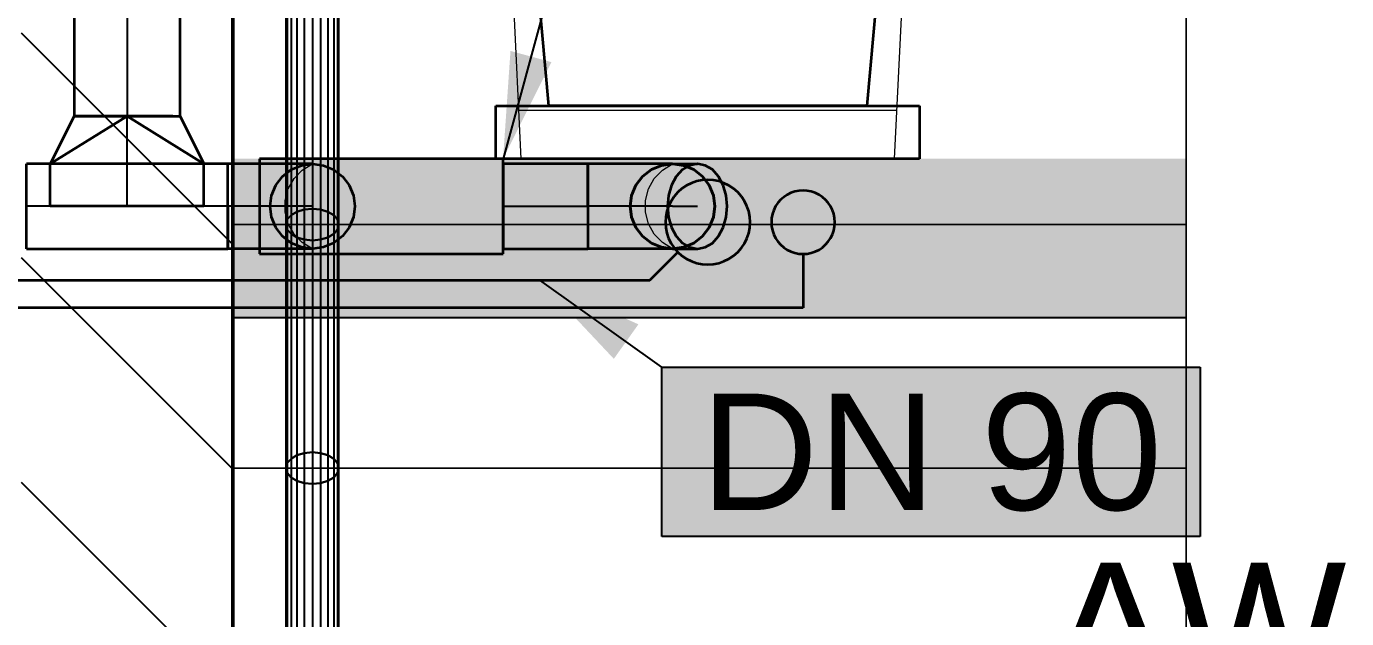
# Model space of a CAD drawing. Extents: x 0 to 756, y -25 to 420.
# Drawn here: x 256.71 to 281.63, y 315.69 to 326.88 of the extents above; entities that cross this region are included whole.
import ezdxf
from ezdxf.lldxf.tags import DXFTag

# ---------------------------------------------------------------- set-up
doc = ezdxf.new("R2010")
doc.units = 0
doc.linetypes.add('_Hiddenline_', pattern=[3, 2, -1])
doc.layers.get('0').update_dxf_attribs({"lineweight": 25})
for name, color, linetype, lineweight in [('A_Innenwand', 7, 'Continuous', 25), ('Allgemein03', 7, 'Continuous', 25), ('Design', 7, 'Continuous', 18), ('L_Text', 7, 'Continuous', 25), ('Sanitär', 7, 'Continuous', 25), ('Standard', 7, 'Continuous', 25), ('Treppe', 7, 'Continuous', 13), ('Wand Holz nicht tragend', 7, 'Continuous', 13), ('X_Text', 7, 'Continuous', 25)]:
    doc.layers.add(name, color=color, linetype=linetype, lineweight=lineweight)
for name, color, linetype, lineweight, true_color in [('L_Abluft', 2, 'Continuous', 35, 0xffff00), ('L_Zuluft', 6, 'Continuous', 35, 0xff00ff), ('S_Einrichtung', 7, 'Continuous', 35, 0x9dff9d), ('S_Kaltwasser', 3, 'Continuous', 35, 0x00ff00), ('S_Schmutzwasser', 7, 'Continuous', 35, 0x808040)]:
    doc.layers.add(name, color=color, linetype=linetype, lineweight=lineweight, true_color=true_color)
doc.styles.get("Standard").update_dxf_attribs({"font": 'arial.ttf'})
tags = doc.linetypes.add('STRICHPUNKT2', pattern=[12.7, 6.35, -3.175, 0, -3.175]).pattern_tags.tags
tags[10:11] = [DXFTag(74, 4), DXFTag(75, 0), DXFTag(340, '0'), DXFTag(46, 0.0), DXFTag(50, 0.0), DXFTag(44, 0.0), DXFTag(45, 0.0)]
tags[8:9] = [DXFTag(74, 4), DXFTag(75, 0), DXFTag(340, '0'), DXFTag(46, 0.0), DXFTag(50, 0.0), DXFTag(44, 0.0), DXFTag(45, 0.0)]
tags[6:7] = [DXFTag(74, 4), DXFTag(75, 0), DXFTag(340, '0'), DXFTag(46, 0.0), DXFTag(50, 0.0), DXFTag(44, 0.0), DXFTag(45, 0.0)]
tags[4:5] = [DXFTag(74, 4), DXFTag(75, 0), DXFTag(340, '0'), DXFTag(46, 0.0), DXFTag(50, 0.0), DXFTag(44, 0.0), DXFTag(45, 0.0)]

# ---------------------------------------------------------------- blocks, each defined once
blk = doc.blocks.new('Referenz-A01I5YBJIE')
at = {"layer": 'Allgemein03', "color": 0, "lineweight": -2}
for p, q in [((260.61, 321.38), (260.607, 321.378)), ((260.607, 321.378), (278.607, 321.378))]:
    blk.add_line(p, q, dxfattribs=at)
at = {"layer": 'Design', "color": 0, "lineweight": -2}
for points in [[(266.079, 321.378), (260.607, 321.378), (260.607, 324.378)], [(266.079, 321.378), (266.079, 324.378), (260.607, 324.378)], [(266.079, 324.378), (260.607, 324.378), (260.607, 324.378)], [(278.553, 321.378), (266.079, 321.378), (266.079, 324.378)], [(278.553, 321.378), (278.553, 324.378), (266.079, 324.378)], [(278.553, 324.378), (266.079, 324.378), (278.553, 324.378)], [(278.607, 321.378), (278.553, 321.378), (278.553, 324.378)], [(278.607, 321.378), (278.607, 324.378), (278.553, 324.378)], [(278.607, 324.378), (278.553, 324.378), (278.553, 324.378)], [(266.079, 321.378), (266.079, 321.378), (260.607, 321.378)], [(278.553, 321.378), (278.553, 321.378), (266.079, 321.378)], [(278.607, 321.378), (278.607, 321.378), (278.553, 321.378)]]:
    blk.add_solid(points, dxfattribs=at)
at = {"layer": 'Sanitär', "color": 0, "lineweight": 13}
for p, q in [((265.891, 327.533), (266.044, 324.378)), ((273.1, 324.378), (273.253, 327.533)), ((266, 325.297), (267.934, 325.296)), ((267.934, 325.296), (269.572, 325.296)), ((269.572, 325.296), (271.21, 325.296)), ((271.21, 325.296), (273.144, 325.297)), ((273.1, 324.378), (266.044, 324.378))]:
    blk.add_line(p, q, dxfattribs=at)
at = {"layer": 'Standard', "color": 0, "lineweight": -2}
for p, q in [((262.107, 328.033), (262.107, 323.433)), ((261.632, 327.826), (261.632, 323.226)), ((261.703, 327.91), (261.703, 323.31)), ((261.813, 327.976), (261.813, 323.376)), ((261.953, 328.018), (261.953, 323.418)), ((262.262, 328.018), (262.262, 323.418)), ((262.401, 327.976), (262.401, 323.376)), ((262.512, 327.91), (262.512, 323.31)), ((262.583, 327.826), (262.583, 323.226)), ((261.607, 327.734), (261.607, 323.134)), ((261.632, 327.642), (261.632, 323.042)), ((261.703, 327.558), (261.703, 322.958)), ((262.512, 327.558), (262.512, 322.958)), ((262.583, 327.642), (262.583, 323.042)), ((262.607, 323.134), (262.607, 327.734)), ((261.813, 327.492), (261.813, 322.892)), ((261.953, 327.45), (261.953, 322.85)), ((262.107, 327.435), (262.107, 322.835)), ((262.262, 327.45), (262.262, 322.85)), ((262.401, 327.492), (262.401, 322.892)), ((261.703, 323.31), (261.632, 323.226)), ((261.632, 323.226), (261.703, 323.31)), ((261.813, 323.376), (261.703, 323.31)), ((261.703, 323.31), (261.813, 323.376)), ((261.703, 323.31), (261.703, 318.71)), ((261.953, 323.418), (261.813, 323.376)), ((261.813, 323.376), (261.953, 323.418)), ((261.813, 323.376), (261.813, 318.776)), ((262.107, 323.433), (261.953, 323.418)), ((261.953, 323.418), (262.107, 323.433)), ((261.953, 323.418), (261.953, 318.818)), ((262.262, 323.418), (262.107, 323.433)), ((262.107, 323.433), (262.107, 318.833)), ((262.107, 323.433), (262.262, 323.418)), ((262.401, 323.376), (262.262, 323.418)), ((262.262, 323.418), (262.262, 318.818)), ((262.262, 323.418), (262.401, 323.376)), ((262.512, 323.31), (262.401, 323.376)), ((262.401, 323.376), (262.401, 318.776)), ((262.401, 323.376), (262.512, 323.31)), ((262.583, 323.226), (262.512, 323.31)), ((262.512, 323.31), (262.512, 318.71)), ((262.512, 323.31), (262.583, 323.226)), ((261.632, 323.226), (261.607, 323.134)), ((261.607, 323.134), (261.632, 323.226)), ((261.607, 323.134), (261.607, 318.534)), ((261.632, 323.042), (261.607, 323.134)), ((261.607, 323.134), (261.632, 323.042)), ((261.632, 323.226), (261.632, 318.626)), ((262.607, 323.134), (262.583, 323.226)), ((262.583, 323.226), (262.583, 318.626)), ((262.583, 323.226), (262.607, 323.134)), ((262.607, 323.134), (262.583, 323.042)), ((262.583, 323.042), (262.607, 323.134)), ((262.607, 318.534), (262.607, 323.134)), ((261.632, 323.042), (261.632, 318.442)), ((261.703, 322.958), (261.632, 323.042)), ((261.632, 323.042), (261.703, 322.958)), ((261.703, 322.958), (261.703, 318.358)), ((261.813, 322.892), (261.703, 322.958)), ((261.703, 322.958), (261.813, 322.892)), ((261.813, 322.892), (261.813, 318.292)), ((261.953, 322.85), (261.813, 322.892)), ((261.813, 322.892), (261.953, 322.85)), ((261.953, 322.85), (261.953, 318.25)), ((262.107, 322.835), (261.953, 322.85)), ((261.953, 322.85), (262.107, 322.835)), ((262.262, 322.85), (262.107, 322.835)), ((262.107, 322.835), (262.262, 322.85)), ((262.107, 322.835), (262.107, 318.235)), ((262.401, 322.892), (262.262, 322.85)), ((262.262, 322.85), (262.401, 322.892)), ((262.262, 322.85), (262.262, 318.25)), ((262.512, 322.958), (262.401, 322.892)), ((262.401, 322.892), (262.512, 322.958)), ((262.401, 322.892), (262.401, 318.292)), ((262.583, 323.042), (262.512, 322.958)), ((262.512, 322.958), (262.583, 323.042)), ((262.512, 322.958), (262.512, 318.358)), ((262.583, 323.042), (262.583, 318.442)), ((261.953, 318.818), (261.813, 318.776)), ((261.813, 318.776), (261.953, 318.818)), ((262.107, 318.833), (261.953, 318.818)), ((261.953, 318.818), (262.107, 318.833)), ((261.953, 318.818), (261.953, 314.218)), ((262.262, 318.818), (262.107, 318.833)), ((262.107, 318.833), (262.107, 314.233)), ((262.107, 318.833), (262.262, 318.818)), ((262.401, 318.776), (262.262, 318.818)), ((262.262, 318.818), (262.262, 314.218)), ((262.262, 318.818), (262.401, 318.776)), ((261.632, 318.626), (261.607, 318.534)), ((261.607, 318.534), (261.632, 318.626)), ((261.703, 318.71), (261.632, 318.626)), ((261.632, 318.626), (261.703, 318.71)), ((261.632, 318.626), (261.632, 314.026)), ((261.813, 318.776), (261.703, 318.71)), ((261.703, 318.71), (261.813, 318.776)), ((261.703, 318.71), (261.703, 314.11)), ((261.813, 318.776), (261.813, 314.176)), ((262.512, 318.71), (262.401, 318.776)), ((262.401, 318.776), (262.401, 314.176)), ((262.401, 318.776), (262.512, 318.71)), ((262.583, 318.626), (262.512, 318.71)), ((262.512, 318.71), (262.512, 314.11)), ((262.512, 318.71), (262.583, 318.626)), ((262.607, 318.534), (262.583, 318.626)), ((262.583, 318.626), (262.583, 314.026)), ((262.583, 318.626), (262.607, 318.534)), ((261.607, 318.534), (261.607, 313.934)), ((261.632, 318.442), (261.607, 318.534)), ((261.607, 318.534), (261.632, 318.442)), ((261.632, 318.442), (261.632, 313.842)), ((261.703, 318.358), (261.632, 318.442)), ((261.632, 318.442), (261.703, 318.358)), ((261.703, 318.358), (261.703, 313.758)), ((261.813, 318.292), (261.703, 318.358)), ((261.703, 318.358), (261.813, 318.292)), ((262.512, 318.358), (262.401, 318.292)), ((262.401, 318.292), (262.512, 318.358)), ((262.583, 318.442), (262.512, 318.358)), ((262.512, 318.358), (262.583, 318.442)), ((262.512, 318.358), (262.512, 313.758)), ((262.607, 318.534), (262.583, 318.442)), ((262.583, 318.442), (262.607, 318.534)), ((262.583, 318.442), (262.583, 313.842)), ((262.607, 313.934), (262.607, 318.534)), ((261.813, 318.292), (261.813, 313.692)), ((261.953, 318.25), (261.813, 318.292)), ((261.813, 318.292), (261.953, 318.25)), ((261.953, 318.25), (261.953, 313.65)), ((262.107, 318.235), (261.953, 318.25)), ((261.953, 318.25), (262.107, 318.235)), ((262.262, 318.25), (262.107, 318.235)), ((262.107, 318.235), (262.262, 318.25)), ((262.107, 318.235), (262.107, 313.635)), ((262.401, 318.292), (262.262, 318.25)), ((262.262, 318.25), (262.401, 318.292)), ((262.262, 318.25), (262.262, 313.65)), ((262.401, 318.292), (262.401, 313.692))]:
    blk.add_line(p, q, dxfattribs=at)
at = {"layer": 'Treppe', "color": 0}
for p, q in [((260.607, 327.734), (260.607, 323.134)), ((260.607, 323.134), (260.607, 327.734)), ((278.607, 323.134), (278.607, 327.734)), ((278.607, 327.734), (278.607, 323.134)), ((278.607, 323.134), (260.607, 323.134)), ((260.607, 323.134), (260.607, 318.534)), ((260.607, 323.134), (278.607, 323.134)), ((260.607, 318.534), (260.607, 323.134)), ((260.607, 323.134), (260.607, 323.134)), ((260.607, 323.134), (278.607, 323.134)), ((278.607, 323.134), (260.607, 323.134)), ((260.607, 323.134), (260.607, 323.134)), ((278.607, 318.534), (278.607, 323.134)), ((278.607, 323.134), (278.607, 318.534)), ((278.607, 323.134), (278.607, 323.134)), ((278.607, 323.134), (278.607, 323.134)), ((278.607, 318.534), (260.607, 318.534)), ((260.607, 318.534), (260.607, 313.934)), ((260.607, 318.534), (278.607, 318.534)), ((260.607, 313.934), (260.607, 318.534)), ((260.607, 318.534), (260.607, 318.534)), ((260.607, 318.534), (278.607, 318.534)), ((278.607, 318.534), (260.607, 318.534)), ((260.607, 318.534), (260.607, 318.534)), ((278.607, 313.934), (278.607, 318.534)), ((278.607, 318.534), (278.607, 313.934)), ((278.607, 318.534), (278.607, 318.534)), ((278.607, 318.534), (278.607, 318.534))]:
    blk.add_line(p, q, dxfattribs=at)
at = {"layer": 'Wand Holz nicht tragend', "color": 0, "lineweight": 50}
for p, q in [((260.607, 263.578), (260.607, 376.578)), ((260.607, 376.578), (260.607, 263.578))]:
    blk.add_line(p, q, dxfattribs=at)
blk = doc.blocks.new('Wand-A01I5YCTIE', base_point=(256.607, 263.578))
at = {"color": 0, "linetype": 'ByBlock', "lineweight": -2, "ltscale": 0.25}
blk.add_line((260.607, 376.578), (260.607, 263.578), dxfattribs=at)
at = {"color": 0, "lineweight": -2}
for p, q in [((256.607, 326.755), (260.607, 322.755)), ((256.607, 322.513), (260.607, 318.513)), ((256.607, 318.27), (260.607, 314.27))]:
    blk.add_line(p, q, dxfattribs=at)
blk = doc.blocks.new('Abzweigstück 90°-A01I5YEZIE', base_point=(256.707, 322.678))
at = {"color": 0, "linetype": 'ByBlock', "lineweight": -2, "ltscale": 0.35}
for p, q in [((258.607, 325.178), (257.157, 324.278)), ((257.607, 325.178), (257.157, 324.278)), ((257.741, 325.178), (257.607, 325.178)), ((258.107, 325.178), (257.741, 325.178)), ((258.607, 325.178), (258.107, 325.178)), ((259.107, 325.178), (258.607, 325.178)), ((258.607, 325.178), (260.057, 324.278)), ((259.473, 325.178), (259.107, 325.178)), ((259.473, 325.178), (259.607, 325.178)), ((259.607, 325.178), (260.057, 324.278)), ((260.507, 324.278), (256.707, 324.278)), ((256.707, 323.809), (256.707, 324.278)), ((260.057, 324.278), (257.157, 324.278)), ((257.157, 323.478), (257.157, 324.278)), ((257.157, 324.251), (257.157, 324.278)), ((257.157, 324.171), (257.157, 324.251)), ((257.157, 324.044), (257.157, 324.171)), ((257.157, 323.878), (257.157, 324.044)), ((260.057, 323.478), (260.057, 324.278)), ((260.057, 324.251), (260.057, 324.278)), ((260.057, 324.171), (260.057, 324.251)), ((260.057, 324.044), (260.057, 324.171)), ((260.057, 323.878), (260.057, 324.044)), ((260.507, 323.809), (260.507, 324.278)), ((256.707, 323.146), (256.707, 323.809)), ((257.157, 323.685), (257.157, 323.878)), ((260.057, 323.685), (260.057, 323.878)), ((260.507, 323.146), (260.507, 323.809)), ((257.157, 323.478), (257.157, 323.685)), ((260.057, 323.478), (260.057, 323.685)), ((260.057, 323.478), (257.157, 323.478)), ((256.707, 322.678), (256.707, 323.146)), ((260.507, 322.678), (260.507, 323.146)), ((256.707, 322.678), (260.507, 322.678))]:
    blk.add_line(p, q, dxfattribs=at)
at = {"color": 0, "linetype": 'STRICHPUNKT2', "lineweight": 25, "ltscale": 0.25}
for p, q in [((258.607, 323.478), (258.607, 325.178)), ((260.507, 323.478), (256.707, 323.478))]:
    blk.add_line(p, q, dxfattribs=at)
blk = doc.blocks.new('Bogen-A01I5YF3IE', base_point=(268.107, 322.678))
at = {"color": 0, "linetype": 'ByBlock', "lineweight": -2, "ltscale": 0.35}
for p, q in [((268.341, 324.044), (268.214, 323.878)), ((268.507, 324.171), (268.341, 324.044)), ((268.7, 324.251), (268.507, 324.171)), ((268.907, 324.278), (268.7, 324.251)), ((268.976, 324.044), (268.886, 323.878)), ((269.114, 324.251), (268.907, 324.278)), ((268.907, 324.278), (268.961, 324.278)), ((268.961, 324.278), (269.121, 324.278)), ((269.093, 324.171), (268.976, 324.044)), ((269.229, 324.251), (269.093, 324.171)), ((269.307, 324.171), (269.114, 324.251)), ((269.121, 324.278), (269.376, 324.278)), ((269.376, 324.278), (269.229, 324.251)), ((269.473, 324.044), (269.307, 324.171)), ((269.522, 324.251), (269.376, 324.278)), ((269.6, 323.878), (269.473, 324.044)), ((269.658, 324.171), (269.522, 324.251)), ((269.776, 324.044), (269.658, 324.171)), ((269.865, 323.878), (269.776, 324.044)), ((268.214, 323.878), (268.134, 323.685)), ((268.886, 323.878), (268.829, 323.685)), ((269.68, 323.685), (269.6, 323.878)), ((269.922, 323.685), (269.865, 323.878)), ((268.134, 323.685), (268.107, 323.478)), ((268.829, 323.685), (268.81, 323.478)), ((269.707, 323.478), (269.68, 323.685)), ((269.941, 323.478), (269.922, 323.685)), ((268.107, 323.478), (268.134, 323.271)), ((268.81, 323.478), (268.829, 323.271)), ((269.68, 323.271), (269.707, 323.478)), ((269.922, 323.271), (269.941, 323.478)), ((268.134, 323.271), (268.214, 323.078)), ((268.214, 323.078), (268.341, 322.912)), ((268.829, 323.271), (268.886, 323.078)), ((268.886, 323.078), (268.976, 322.912)), ((269.473, 322.912), (269.6, 323.078)), ((269.6, 323.078), (269.68, 323.271)), ((269.776, 322.912), (269.865, 323.078)), ((269.865, 323.078), (269.922, 323.271)), ((268.341, 322.912), (268.507, 322.785)), ((268.976, 322.912), (269.093, 322.785)), ((269.307, 322.785), (269.473, 322.912)), ((269.658, 322.785), (269.776, 322.912)), ((268.507, 322.785), (268.7, 322.705)), ((268.7, 322.705), (268.907, 322.678)), ((268.907, 322.678), (269.114, 322.705)), ((268.907, 322.678), (268.961, 322.678)), ((268.961, 322.678), (269.121, 322.678)), ((269.093, 322.785), (269.229, 322.705)), ((269.114, 322.705), (269.307, 322.785)), ((269.121, 322.678), (269.376, 322.678)), ((269.229, 322.705), (269.376, 322.678)), ((269.376, 322.678), (269.522, 322.705)), ((269.522, 322.705), (269.658, 322.785))]:
    blk.add_line(p, q, dxfattribs=at)
at = {"color": 0, "linetype": 'STRICHPUNKT2', "lineweight": 25, "ltscale": 0.25}
for p, q in [((268.907, 323.478), (268.961, 323.478)), ((268.961, 323.478), (269.121, 323.478)), ((269.121, 323.478), (269.376, 323.478))]:
    blk.add_line(p, q, dxfattribs=at)
blk = doc.blocks.new('Abluftventilator-A01I5YF7IE', base_point=(261.107, 322.578))
at = {"color": 0, "linetype": 'ByBlock', "lineweight": -2, "ltscale": 0.35}
for p, q in [((261.107, 324.378), (261.107, 322.578)), ((265.707, 324.378), (261.107, 324.378)), ((265.707, 322.578), (265.707, 324.378)), ((261.107, 322.578), (265.707, 322.578))]:
    blk.add_line(p, q, dxfattribs=at)
blk = doc.blocks.new('Geräteanschluss Rund-A01I5YF9IE', base_point=(261.307, 322.678))
at = {"color": 0, "linetype": 'ByBlock', "lineweight": -2, "ltscale": 0.35}
for p, q in [((261.414, 323.878), (261.541, 324.044)), ((261.541, 324.044), (261.707, 324.171)), ((261.707, 324.171), (261.9, 324.251)), ((261.9, 324.251), (262.107, 324.278)), ((262.107, 324.278), (262.314, 324.251)), ((262.314, 324.251), (262.507, 324.171)), ((262.507, 324.171), (262.673, 324.044)), ((262.673, 324.044), (262.8, 323.878)), ((261.334, 323.685), (261.414, 323.878)), ((262.8, 323.878), (262.88, 323.685)), ((261.307, 323.478), (261.334, 323.685)), ((262.88, 323.685), (262.907, 323.478)), ((261.334, 323.271), (261.307, 323.478)), ((262.907, 323.478), (262.88, 323.271)), ((261.414, 323.078), (261.334, 323.271)), ((261.541, 322.912), (261.414, 323.078)), ((262.8, 323.078), (262.673, 322.912)), ((262.88, 323.271), (262.8, 323.078)), ((261.707, 322.785), (261.541, 322.912)), ((262.673, 322.912), (262.507, 322.785)), ((261.9, 322.705), (261.707, 322.785)), ((262.107, 322.678), (261.9, 322.705)), ((262.314, 322.705), (262.107, 322.678)), ((262.507, 322.785), (262.314, 322.705))]:
    blk.add_line(p, q, dxfattribs=at)
at = {"color": 0, "linetype": '_Hiddenline_', "lineweight": 18}
for p, q in [((261.76, 324.001), (261.916, 324.162)), ((261.916, 324.162), (262.107, 324.278)), ((261.594, 323.59), (261.651, 323.806)), ((261.651, 323.806), (261.76, 324.001)), ((261.594, 323.366), (261.594, 323.59)), ((261.651, 323.15), (261.594, 323.366)), ((261.76, 322.955), (261.651, 323.15)), ((261.916, 322.794), (261.76, 322.955)), ((262.107, 322.678), (261.916, 322.794))]:
    blk.add_line(p, q, dxfattribs=at)
at = {"color": 0, "linetype": 'STRICHPUNKT2', "lineweight": 25, "ltscale": 0.25}
blk.add_line((262.107, 323.478), (262.107, 323.478), dxfattribs=at)
blk = doc.blocks.new('Bauteilbeschriftung-A01I5YFBIE', base_point=(265.707, 324.378))
at = {"color": 0, "linetype": 'ByBlock', "lineweight": -2, "ltscale": 0.25}
blk.add_line((286.257, 399.77), (265.707, 324.378), dxfattribs=at)
for points in [[(266.619, 326.202), (265.832, 326.202), (265.847, 326.413)], [(265.707, 324.378), (266.619, 326.202), (265.832, 326.202)]]:
    blk.add_solid(points, dxfattribs=at)
blk = doc.blocks.new('Geräteanschluss Rund-A01I5YFJIE', base_point=(265.707, 322.678))
at = {"color": 0, "linetype": 'ByBlock', "lineweight": -2, "ltscale": 0.35}
for p, q in [((267.307, 324.278), (265.707, 324.278)), ((265.707, 324.278), (265.707, 323.809)), ((267.307, 324.278), (267.307, 323.809)), ((265.707, 323.809), (265.707, 323.146)), ((267.307, 323.809), (267.307, 323.146)), ((265.707, 323.146), (265.707, 322.678)), ((267.307, 323.146), (267.307, 322.678)), ((265.707, 322.678), (267.307, 322.678))]:
    blk.add_line(p, q, dxfattribs=at)
at = {"color": 0, "linetype": 'STRICHPUNKT2', "lineweight": 25, "ltscale": 0.25}
blk.add_line((265.707, 323.478), (267.307, 323.478), dxfattribs=at)
blk = doc.blocks.new('Bogen-A01I5YFNIE', base_point=(267.307, 322.678))
at = {"color": 0, "linetype": 'ByBlock', "lineweight": -2, "ltscale": 0.35}
for p, q in [((267.307, 324.251), (267.307, 324.278)), ((267.721, 324.278), (267.307, 324.278)), ((267.307, 324.171), (267.307, 324.251)), ((267.307, 324.044), (267.307, 324.171)), ((267.307, 323.878), (267.307, 324.044)), ((268.107, 324.278), (267.721, 324.278)), ((268.438, 324.278), (268.107, 324.278)), ((268.214, 323.878), (268.341, 324.044)), ((268.341, 324.044), (268.507, 324.171)), ((268.693, 324.278), (268.438, 324.278)), ((268.507, 324.171), (268.7, 324.251)), ((268.852, 324.278), (268.693, 324.278)), ((268.7, 324.251), (268.907, 324.278)), ((268.907, 324.278), (268.852, 324.278)), ((268.907, 324.278), (269.114, 324.251)), ((269.114, 324.251), (269.307, 324.171)), ((269.307, 324.171), (269.473, 324.044)), ((269.473, 324.044), (269.6, 323.878)), ((267.307, 323.685), (267.307, 323.878)), ((268.134, 323.685), (268.214, 323.878)), ((269.6, 323.878), (269.68, 323.685)), ((267.307, 323.478), (267.307, 323.685)), ((268.107, 323.478), (268.134, 323.685)), ((269.68, 323.685), (269.707, 323.478)), ((267.307, 323.478), (267.307, 323.271)), ((268.134, 323.271), (268.107, 323.478)), ((269.707, 323.478), (269.68, 323.271)), ((267.307, 323.271), (267.307, 323.078)), ((267.307, 323.078), (267.307, 322.912)), ((268.214, 323.078), (268.134, 323.271)), ((268.341, 322.912), (268.214, 323.078)), ((269.6, 323.078), (269.473, 322.912)), ((269.68, 323.271), (269.6, 323.078)), ((267.307, 322.912), (267.307, 322.785)), ((268.507, 322.785), (268.341, 322.912)), ((269.473, 322.912), (269.307, 322.785)), ((267.307, 322.785), (267.307, 322.705)), ((267.307, 322.705), (267.307, 322.678)), ((267.721, 322.678), (267.307, 322.678)), ((268.107, 322.678), (267.721, 322.678)), ((268.438, 322.678), (268.107, 322.678)), ((268.693, 322.678), (268.438, 322.678)), ((268.7, 322.705), (268.507, 322.785)), ((268.852, 322.678), (268.693, 322.678)), ((268.907, 322.678), (268.7, 322.705)), ((268.907, 322.678), (268.852, 322.678)), ((269.114, 322.705), (268.907, 322.678)), ((269.307, 322.785), (269.114, 322.705))]:
    blk.add_line(p, q, dxfattribs=at)
at = {"color": 0, "linetype": '_Hiddenline_', "lineweight": 18}
for p, q in [((268.56, 324.001), (268.716, 324.162)), ((268.716, 324.162), (268.907, 324.278)), ((268.394, 323.59), (268.451, 323.806)), ((268.451, 323.806), (268.56, 324.001)), ((268.394, 323.366), (268.394, 323.59)), ((268.451, 323.15), (268.394, 323.366)), ((268.56, 322.955), (268.451, 323.15)), ((268.716, 322.794), (268.56, 322.955)), ((268.907, 322.678), (268.716, 322.794))]:
    blk.add_line(p, q, dxfattribs=at)
at = {"color": 0, "linetype": 'STRICHPUNKT2', "lineweight": 25, "ltscale": 0.25}
for p, q in [((267.721, 323.478), (267.307, 323.478)), ((268.107, 323.478), (267.721, 323.478)), ((268.438, 323.478), (268.107, 323.478)), ((268.693, 323.478), (268.438, 323.478)), ((268.852, 323.478), (268.693, 323.478)), ((268.907, 323.478), (268.852, 323.478))]:
    blk.add_line(p, q, dxfattribs=at)
blk = doc.blocks.new('Bogen-A01I5YFPIE', base_point=(260.507, 322.678))
at = {"color": 0, "linetype": 'ByBlock', "lineweight": -2, "ltscale": 0.35}
for p, q in [((260.507, 324.251), (260.507, 324.278)), ((260.921, 324.278), (260.507, 324.278)), ((260.507, 324.171), (260.507, 324.251)), ((260.507, 324.044), (260.507, 324.171)), ((260.507, 323.878), (260.507, 324.044)), ((261.307, 324.278), (260.921, 324.278)), ((261.638, 324.278), (261.307, 324.278)), ((261.414, 323.878), (261.541, 324.044)), ((261.541, 324.044), (261.707, 324.171)), ((261.893, 324.278), (261.638, 324.278)), ((261.707, 324.171), (261.9, 324.251)), ((262.052, 324.278), (261.893, 324.278)), ((261.9, 324.251), (262.107, 324.278)), ((262.107, 324.278), (262.052, 324.278)), ((262.107, 324.278), (262.314, 324.251)), ((262.314, 324.251), (262.507, 324.171)), ((262.507, 324.171), (262.673, 324.044)), ((262.673, 324.044), (262.8, 323.878)), ((260.507, 323.685), (260.507, 323.878)), ((261.334, 323.685), (261.414, 323.878)), ((262.8, 323.878), (262.88, 323.685)), ((260.507, 323.478), (260.507, 323.685)), ((261.307, 323.478), (261.334, 323.685)), ((262.88, 323.685), (262.907, 323.478)), ((260.507, 323.478), (260.507, 323.271)), ((261.334, 323.271), (261.307, 323.478)), ((262.907, 323.478), (262.88, 323.271)), ((260.507, 323.271), (260.507, 323.078)), ((260.507, 323.078), (260.507, 322.912)), ((261.414, 323.078), (261.334, 323.271)), ((261.541, 322.912), (261.414, 323.078)), ((262.8, 323.078), (262.673, 322.912)), ((262.88, 323.271), (262.8, 323.078)), ((260.507, 322.912), (260.507, 322.785)), ((261.707, 322.785), (261.541, 322.912)), ((262.673, 322.912), (262.507, 322.785)), ((260.507, 322.785), (260.507, 322.705)), ((260.507, 322.705), (260.507, 322.678)), ((260.921, 322.678), (260.507, 322.678)), ((261.307, 322.678), (260.921, 322.678)), ((261.638, 322.678), (261.307, 322.678)), ((261.893, 322.678), (261.638, 322.678)), ((261.9, 322.705), (261.707, 322.785)), ((262.052, 322.678), (261.893, 322.678)), ((262.107, 322.678), (261.9, 322.705)), ((262.107, 322.678), (262.052, 322.678)), ((262.314, 322.705), (262.107, 322.678)), ((262.507, 322.785), (262.314, 322.705))]:
    blk.add_line(p, q, dxfattribs=at)
at = {"color": 0, "linetype": '_Hiddenline_', "lineweight": 18}
for p, q in [((261.76, 324.001), (261.916, 324.162)), ((261.916, 324.162), (262.107, 324.278)), ((261.594, 323.59), (261.651, 323.806)), ((261.651, 323.806), (261.76, 324.001)), ((261.594, 323.366), (261.594, 323.59)), ((261.651, 323.15), (261.594, 323.366)), ((261.76, 322.955), (261.651, 323.15)), ((261.916, 322.794), (261.76, 322.955)), ((262.107, 322.678), (261.916, 322.794))]:
    blk.add_line(p, q, dxfattribs=at)
at = {"color": 0, "linetype": 'STRICHPUNKT2', "lineweight": 25, "ltscale": 0.25}
for p, q in [((260.921, 323.478), (260.507, 323.478)), ((261.307, 323.478), (260.921, 323.478)), ((261.638, 323.478), (261.307, 323.478)), ((261.893, 323.478), (261.638, 323.478)), ((262.052, 323.478), (261.893, 323.478)), ((262.107, 323.478), (262.052, 323.478))]:
    blk.add_line(p, q, dxfattribs=at)
blk = doc.blocks.new('Wickelfalzrohr-A01I5YFTIE', base_point=(257.607, 325.178))
at = {"color": 0, "linetype": 'ByBlock', "lineweight": -2, "ltscale": 0.35}
for p, q in [((257.607, 384.898), (257.607, 325.178)), ((259.607, 325.178), (259.607, 384.898)), ((257.607, 325.178), (258.193, 325.178)), ((258.193, 325.178), (259.021, 325.178)), ((259.021, 325.178), (259.607, 325.178))]:
    blk.add_line(p, q, dxfattribs=at)
at = {"color": 0, "linetype": 'STRICHPUNKT2', "lineweight": 25, "ltscale": 0.25}
blk.add_line((258.607, 384.898), (258.607, 325.178), dxfattribs=at)
blk = doc.blocks.new('Wickelfalzrohr-A01I5YGFIE', base_point=(268.107, 322.678))
at = {"color": 0, "linetype": 'ByBlock', "lineweight": -2, "ltscale": 0.35}
for p, q in [((268.341, 324.044), (268.214, 323.878)), ((268.507, 324.171), (268.341, 324.044)), ((268.7, 324.251), (268.507, 324.171)), ((268.907, 324.278), (268.7, 324.251)), ((269.114, 324.251), (268.907, 324.278)), ((269.307, 324.171), (269.114, 324.251)), ((269.473, 324.044), (269.307, 324.171)), ((269.6, 323.878), (269.473, 324.044)), ((268.214, 323.878), (268.134, 323.685)), ((269.68, 323.685), (269.6, 323.878)), ((268.134, 323.685), (268.107, 323.478)), ((269.707, 323.478), (269.68, 323.685)), ((268.107, 323.478), (268.134, 323.271)), ((269.68, 323.271), (269.707, 323.478)), ((268.134, 323.271), (268.214, 323.078)), ((268.214, 323.078), (268.341, 322.912)), ((269.473, 322.912), (269.6, 323.078)), ((269.6, 323.078), (269.68, 323.271)), ((268.341, 322.912), (268.507, 322.785)), ((269.307, 322.785), (269.473, 322.912)), ((268.507, 322.785), (268.7, 322.705)), ((268.7, 322.705), (268.907, 322.678)), ((268.907, 322.678), (269.114, 322.705)), ((269.114, 322.705), (269.307, 322.785))]:
    blk.add_line(p, q, dxfattribs=at)
at = {"color": 0, "linetype": '_Hiddenline_', "lineweight": 18}
for p, q in [((268.56, 324.001), (268.716, 324.162)), ((268.716, 324.162), (268.907, 324.278)), ((268.394, 323.59), (268.451, 323.806)), ((268.451, 323.806), (268.56, 324.001)), ((268.394, 323.366), (268.394, 323.59)), ((268.451, 323.15), (268.394, 323.366)), ((268.56, 322.955), (268.451, 323.15)), ((268.716, 322.794), (268.56, 322.955)), ((268.907, 322.678), (268.716, 322.794))]:
    blk.add_line(p, q, dxfattribs=at)
at = {"color": 0, "linetype": 'STRICHPUNKT2', "lineweight": 25, "ltscale": 0.25}
blk.add_line((268.907, 323.478), (268.907, 323.478), dxfattribs=at)
blk = doc.blocks.new('WC-A01I5YGHIE', base_point=(265.572, 324.378))
at = {"color": 0, "linetype": 'ByBlock', "lineweight": -2, "ltscale": 0.35}
for p, q in [((269.333, 335.77), (268.859, 335.707)), ((269.811, 335.77), (269.333, 335.77)), ((270.285, 335.707), (269.811, 335.77)), ((268.398, 335.581), (267.957, 335.396)), ((268.859, 335.707), (268.398, 335.581)), ((270.746, 335.581), (270.285, 335.707)), ((271.186, 335.396), (270.746, 335.581)), ((267.957, 335.396), (267.545, 335.153)), ((271.599, 335.153), (271.186, 335.396)), ((267.545, 335.153), (267.169, 334.859)), ((271.975, 334.859), (271.599, 335.153)), ((267.169, 334.859), (266.835, 334.517)), ((268.659, 334.825), (268.317, 334.681)), ((269.018, 334.922), (268.659, 334.825)), ((269.386, 334.972), (269.018, 334.922)), ((269.758, 334.972), (269.386, 334.972)), ((270.126, 334.922), (269.758, 334.972)), ((270.485, 334.825), (270.126, 334.922)), ((270.827, 334.681), (270.485, 334.825)), ((272.309, 334.517), (271.975, 334.859)), ((266.835, 334.517), (266.549, 334.133)), ((268.317, 334.681), (267.996, 334.492)), ((271.148, 334.492), (270.827, 334.681)), ((272.595, 334.133), (272.309, 334.517)), ((267.703, 334.263), (267.444, 333.997)), ((267.996, 334.492), (267.703, 334.263)), ((271.44, 334.263), (271.148, 334.492)), ((271.7, 333.997), (271.44, 334.263)), ((266.549, 334.133), (266.317, 333.716)), ((272.827, 333.716), (272.595, 334.133)), ((267.444, 333.997), (267.221, 333.699)), ((271.922, 333.699), (271.7, 333.997)), ((266.317, 333.716), (266.142, 333.271)), ((267.221, 333.699), (267.041, 333.375)), ((272.103, 333.375), (271.922, 333.699)), ((273.002, 333.271), (272.827, 333.716)), ((266.142, 333.271), (266.027, 332.807)), ((267.041, 333.375), (266.904, 333.029)), ((272.239, 333.029), (272.103, 333.375)), ((273.117, 332.807), (273.002, 333.271)), ((266.904, 333.029), (266.815, 332.668)), ((272.329, 332.668), (272.239, 333.029)), ((266.027, 332.807), (265.975, 332.332)), ((273.169, 332.332), (273.117, 332.807)), ((266.815, 332.668), (266.775, 332.299)), ((272.369, 332.299), (272.329, 332.668)), ((265.975, 332.332), (265.987, 331.854)), ((266.775, 332.299), (266.783, 331.927)), ((272.361, 331.927), (272.369, 332.299)), ((273.157, 331.854), (273.169, 332.332)), ((266.572, 325.378), (265.987, 331.854)), ((266.872, 330.935), (266.783, 331.927)), ((272.361, 331.927), (272.272, 330.935)), ((273.157, 331.854), (272.572, 325.378)), ((266.872, 330.935), (266.926, 330.59)), ((272.218, 330.59), (272.272, 330.935)), ((266.926, 330.59), (267.023, 330.255)), ((272.121, 330.255), (272.218, 330.59)), ((267.023, 330.255), (267.163, 329.936)), ((271.981, 329.936), (272.121, 330.255)), ((267.163, 329.936), (267.342, 329.637)), ((271.802, 329.637), (271.981, 329.936)), ((267.342, 329.637), (267.559, 329.363)), ((271.585, 329.363), (271.802, 329.637)), ((267.559, 329.363), (267.809, 329.119)), ((271.335, 329.119), (271.585, 329.363)), ((267.809, 329.119), (268.088, 328.91)), ((271.056, 328.91), (271.335, 329.119)), ((268.088, 328.91), (268.391, 328.738)), ((270.753, 328.738), (271.056, 328.91)), ((268.391, 328.738), (268.714, 328.607)), ((268.714, 328.607), (269.052, 328.518)), ((270.092, 328.518), (270.43, 328.607)), ((270.43, 328.607), (270.753, 328.738)), ((269.052, 328.518), (269.398, 328.473)), ((269.398, 328.473), (269.746, 328.473)), ((269.746, 328.473), (270.092, 328.518)), ((265.572, 324.378), (265.572, 325.378)), ((265.572, 325.378), (273.572, 325.378)), ((272.572, 325.378), (266.572, 325.378)), ((273.572, 325.378), (273.572, 324.378)), ((273.572, 324.378), (265.572, 324.378))]:
    blk.add_line(p, q, dxfattribs=at)
blk = doc.blocks.new('Anschluss-Element-A01I5YGJIE', base_point=(270.772, 322.578))
at = {"color": 0, "lineweight": -2}
for p, q in [((270.896, 323.543), (270.852, 323.478)), ((270.948, 323.602), (270.896, 323.543)), ((271.007, 323.654), (270.948, 323.602)), ((271.072, 323.697), (271.007, 323.654)), ((271.142, 323.732), (271.072, 323.697)), ((271.217, 323.757), (271.142, 323.732)), ((271.294, 323.773), (271.217, 323.757)), ((271.372, 323.778), (271.294, 323.773)), ((271.45, 323.773), (271.372, 323.778)), ((271.527, 323.757), (271.45, 323.773)), ((271.602, 323.732), (271.527, 323.757)), ((271.672, 323.697), (271.602, 323.732)), ((271.737, 323.654), (271.672, 323.697)), ((271.796, 323.602), (271.737, 323.654)), ((271.848, 323.543), (271.796, 323.602)), ((271.892, 323.478), (271.848, 323.543)), ((270.792, 323.333), (270.777, 323.256)), ((270.818, 323.407), (270.792, 323.333)), ((270.852, 323.478), (270.818, 323.407)), ((271.926, 323.407), (271.892, 323.478)), ((271.952, 323.333), (271.926, 323.407)), ((271.967, 323.256), (271.952, 323.333)), ((270.777, 323.256), (270.772, 323.178)), ((270.772, 323.178), (270.777, 323.1)), ((270.777, 323.1), (270.792, 323.023)), ((271.952, 323.023), (271.967, 323.1)), ((271.972, 323.178), (271.967, 323.256)), ((271.967, 323.1), (271.972, 323.178)), ((270.792, 323.023), (270.818, 322.948)), ((270.818, 322.948), (270.852, 322.878)), ((270.852, 322.878), (270.896, 322.813)), ((270.896, 322.813), (270.948, 322.754)), ((271.796, 322.754), (271.848, 322.813)), ((271.848, 322.813), (271.892, 322.878)), ((271.892, 322.878), (271.926, 322.948)), ((271.926, 322.948), (271.952, 323.023)), ((270.948, 322.754), (271.007, 322.702)), ((271.007, 322.702), (271.072, 322.658)), ((271.072, 322.658), (271.142, 322.624)), ((271.142, 322.624), (271.217, 322.598)), ((271.217, 322.598), (271.294, 322.583)), ((271.294, 322.583), (271.372, 322.578)), ((271.372, 322.578), (271.45, 322.583)), ((271.45, 322.583), (271.527, 322.598)), ((271.527, 322.598), (271.602, 322.624)), ((271.602, 322.624), (271.672, 322.658)), ((271.672, 322.658), (271.737, 322.702)), ((271.737, 322.702), (271.796, 322.754))]:
    blk.add_line(p, q, dxfattribs=at)
blk = doc.blocks.new('Anschluss-Element-A01I5YGLIE', base_point=(268.772, 322.378))
at = {"color": 0, "lineweight": -2}
for p, q in [((269.085, 323.813), (269.006, 323.744)), ((269.172, 323.871), (269.085, 323.813)), ((269.266, 323.917), (269.172, 323.871)), ((269.365, 323.951), (269.266, 323.917)), ((269.468, 323.971), (269.365, 323.951)), ((269.572, 323.978), (269.468, 323.971)), ((269.676, 323.971), (269.572, 323.978)), ((269.779, 323.951), (269.676, 323.971)), ((269.878, 323.917), (269.779, 323.951)), ((269.972, 323.871), (269.878, 323.917)), ((270.059, 323.813), (269.972, 323.871)), ((270.138, 323.744), (270.059, 323.813)), ((268.879, 323.578), (268.833, 323.484)), ((268.937, 323.665), (268.879, 323.578)), ((269.006, 323.744), (268.937, 323.665)), ((270.207, 323.665), (270.138, 323.744)), ((270.265, 323.578), (270.207, 323.665)), ((270.311, 323.484), (270.265, 323.578)), ((268.799, 323.385), (268.779, 323.282)), ((268.833, 323.484), (268.799, 323.385)), ((270.345, 323.385), (270.311, 323.484)), ((270.365, 323.282), (270.345, 323.385)), ((268.779, 323.282), (268.772, 323.178)), ((268.772, 323.178), (268.779, 323.073)), ((268.779, 323.073), (268.799, 322.971)), ((270.345, 322.971), (270.365, 323.073)), ((270.372, 323.178), (270.365, 323.282)), ((270.365, 323.073), (270.372, 323.178)), ((268.799, 322.971), (268.833, 322.872)), ((268.833, 322.872), (268.879, 322.778)), ((270.265, 322.778), (270.311, 322.872)), ((270.311, 322.872), (270.345, 322.971)), ((268.879, 322.778), (268.937, 322.691)), ((268.937, 322.691), (269.006, 322.612)), ((269.006, 322.612), (269.085, 322.543)), ((270.059, 322.543), (270.138, 322.612)), ((270.138, 322.612), (270.207, 322.691)), ((270.207, 322.691), (270.265, 322.778)), ((269.085, 322.543), (269.172, 322.485)), ((269.172, 322.485), (269.266, 322.439)), ((269.266, 322.439), (269.365, 322.405)), ((269.365, 322.405), (269.468, 322.385)), ((269.468, 322.385), (269.572, 322.378)), ((269.572, 322.378), (269.676, 322.385)), ((269.676, 322.385), (269.779, 322.405)), ((269.779, 322.405), (269.878, 322.439)), ((269.878, 322.439), (269.972, 322.485)), ((269.972, 322.485), (270.059, 322.543))]:
    blk.add_line(p, q, dxfattribs=at)
blk = doc.blocks.new('Abwasserleitung-A01I5YLFIE', base_point=(253.715, 322.083))
at = {"color": 0, "linetype": 'ByBlock', "lineweight": -2, "ltscale": 0.35}
for p, q in [((268.478, 322.084), (269.006, 322.612)), ((253.715, 322.407), (254.039, 322.084)), ((254.039, 322.084), (268.478, 322.084))]:
    blk.add_line(p, q, dxfattribs=at)
blk = doc.blocks.new('Bauteilbeschriftung-A01I5YLHIE', base_point=(266.401, 317.242))
at = {"color": 0, "linetype": 'ByBlock', "lineweight": -2, "ltscale": 0.25}
blk.add_line((268.706, 320.442), (266.401, 322.084), dxfattribs=at)
at = {"color": 0, "lineweight": -2}
for p, q in [((268.706, 320.442), (278.869, 320.442)), ((268.706, 317.242), (268.706, 320.442)), ((278.869, 320.442), (278.869, 317.242)), ((278.869, 317.242), (268.706, 317.242))]:
    blk.add_line(p, q, dxfattribs=at)
at = {"color": 0, "linetype": 'ByBlock', "lineweight": -2, "ltscale": 0.25}
for points in [[(268.262, 321.249), (267.185, 321.249), (266.401, 322.084)], [(267.798, 320.597), (268.262, 321.249), (267.185, 321.249)]]:
    blk.add_solid(points, dxfattribs=at)
at = {"color": 7, "linetype": 'ByBlock', "lineweight": -2, "ltscale": 0.25, "true_color": 0xffffff}
for points in [[(268.706, 317.242), (278.869, 317.242), (268.706, 320.442)], [(278.869, 317.242), (268.706, 320.442), (278.869, 320.442)]]:
    blk.add_solid(points, dxfattribs=at)
at = {"color": 0, "linetype": 'ByBlock', "lineweight": -2, "ltscale": 0.25, "insert": (269.439, 319.942), "char_height": 2.2, "attachment_point": 1}
blk.add_mtext('{\\fArial;DN 90}', dxfattribs=at)
blk = doc.blocks.new('Verbundrohr (Stange)-A01I5YMPIE', base_point=(255.773, 321.558))
at = {"color": 0, "linetype": 'ByBlock', "lineweight": -2, "ltscale": 0.35}
for p, q in [((271.372, 322.578), (271.372, 321.558)), ((271.372, 321.558), (255.773, 321.558))]:
    blk.add_line(p, q, dxfattribs=at)

msp = doc.modelspace()

# ---------------------------------------------------------------- block references
at = {"color": 8, "lineweight": 25, "ltscale": 0.25, "true_color": 0x808080}
msp.add_blockref('Referenz-A01I5YBJIE', (0, 0), dxfattribs=at)
at = {"layer": 'A_Innenwand', "ltscale": 0.25}
msp.add_blockref('Wand-A01I5YCTIE', (256.607, 263.578), dxfattribs=at)
at = {"layer": 'L_Abluft', "ltscale": 0.35}
for name, p in [('Wickelfalzrohr-A01I5YFTIE', (257.607, 325.178)), ('Abzweigstück 90°-A01I5YEZIE', (256.707, 322.678)), ('Abluftventilator-A01I5YF7IE', (261.107, 322.578)), ('Bogen-A01I5YFPIE', (260.507, 322.678)), ('Geräteanschluss Rund-A01I5YF9IE', (261.307, 322.678)), ('Geräteanschluss Rund-A01I5YFJIE', (265.707, 322.678))]:
    msp.add_blockref(name, p, dxfattribs=at)
at = {"layer": 'L_Text', "color": 7, "ltscale": 0.25}
msp.add_blockref('Bauteilbeschriftung-A01I5YFBIE', (265.707, 324.378), dxfattribs=at)
at = {"layer": 'L_Zuluft', "ltscale": 0.35}
for name, p in [('Bogen-A01I5YFNIE', (267.307, 322.678)), ('Bogen-A01I5YF3IE', (268.107, 322.678)), ('Wickelfalzrohr-A01I5YGFIE', (268.107, 322.678))]:
    msp.add_blockref(name, p, dxfattribs=at)
at = {"layer": 'S_Einrichtung', "ltscale": 0.35}
msp.add_blockref('WC-A01I5YGHIE', (265.572, 324.378), dxfattribs=at)
at = {"layer": 'S_Kaltwasser', "ltscale": 0.35}
for name, p in [('Anschluss-Element-A01I5YGJIE', (270.772, 322.578)), ('Verbundrohr (Stange)-A01I5YMPIE', (255.773, 321.558))]:
    msp.add_blockref(name, p, dxfattribs=at)
at = {"layer": 'S_Schmutzwasser', "ltscale": 0.35}
for name, p in [('Anschluss-Element-A01I5YGLIE', (268.772, 322.378)), ('Abwasserleitung-A01I5YLFIE', (253.715, 322.083))]:
    msp.add_blockref(name, p, dxfattribs=at)
at = {"layer": 'X_Text', "color": 7, "ltscale": 0.25}
msp.add_blockref('Bauteilbeschriftung-A01I5YLHIE', (266.401, 317.242), dxfattribs=at)

# ---------------------------------------------------------------- texts
at = {"layer": 'X_Text', "ltscale": 0.25, "insert": (276.004, 316.745), "char_height": 2.5, "attachment_point": 1}
msp.add_mtext('{\\fArial;AW mit Isolierung }', dxfattribs=at)

doc.saveas('drawing.dxf')
